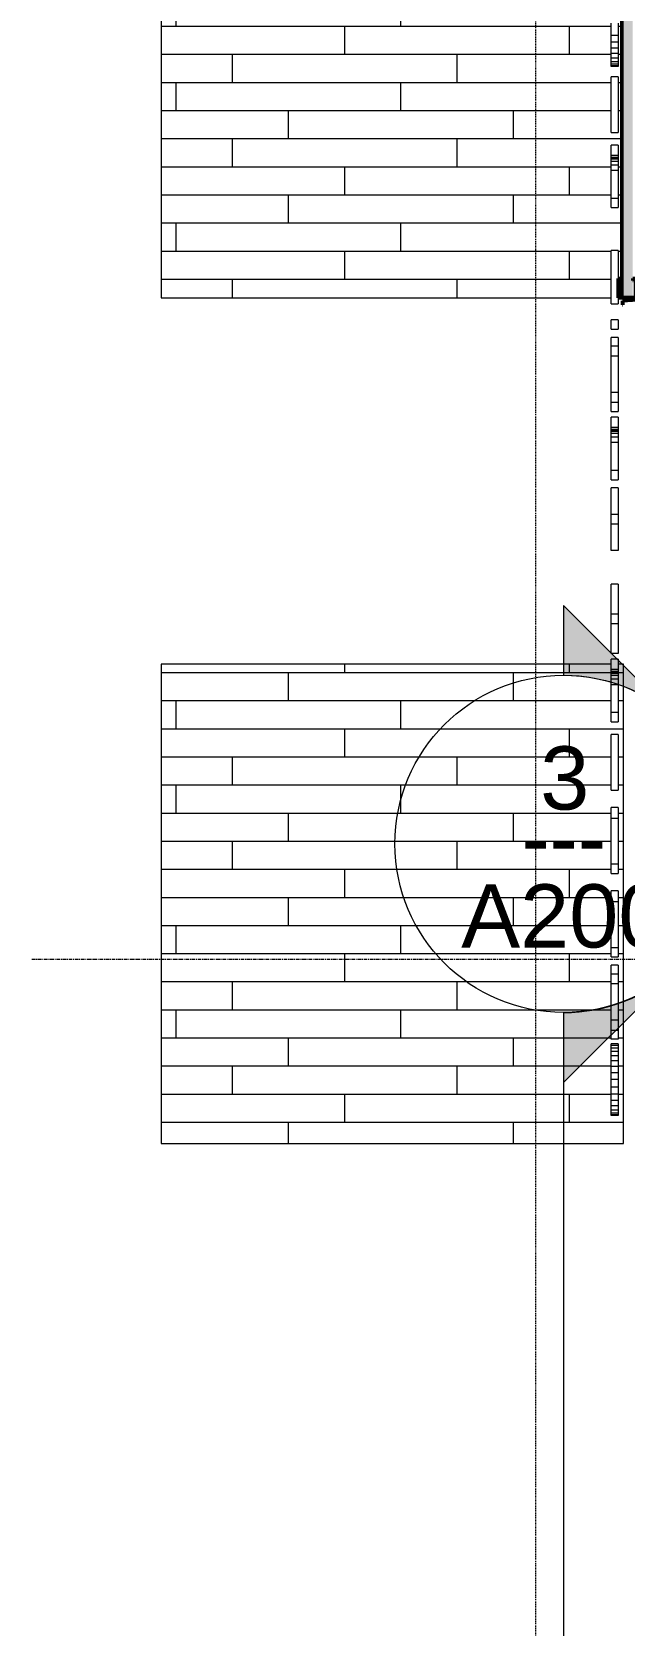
# Model space of a CAD drawing. Header units: inches. Extents: x -4168 to 1483, y -300 to 637.
# Drawn here: x -1138.5 to -1054.1, y 41.2 to 268 of the extents above; entities that cross this region are included whole.
import ezdxf

# ---------------------------------------------------------------- set-up
doc = ezdxf.new("R2010")
doc.units = ezdxf.units.IN
doc.header["$MEASUREMENT"] = 0
doc.linetypes.add('Dash Dot 3_16_', pattern=[0.3125, 0.1875, -0.0625, 0, -0.0625])
doc.linetypes.add('Grid Line 1_2_', pattern=[0.875, 0.5, -0.125, 0.125, -0.125])
for name, color, linetype, lineweight in [('A-ANNO-SYMB-1', 150, 'Dash Dot 3_16_', 9), ('A-FLOR-LEVL-1', 51, 'Grid Line 1_2_', 9), ('A-GENM-1', 55, 'Continuous', 9), ('A-GLAZ-CWMG-3', 55, 'Continuous', 9), ('A-GLAZ-CWMG-4', 7, 'Continuous', 9), ('A-GLAZ-CWMG-5', 51, 'Continuous', 50), ('A-WALL-1', 252, 'Continuous', 13), ('A-WALL-10', 253, 'Continuous', 9), ('A-WALL-3', 135, 'Continuous', 13), ('A-WALL-9', 113, 'Continuous', 50), ('A-WALL-PATT-3', 55, 'Continuous', 9), ('G-ANNO-SYMB-1', 111, 'Continuous', 9)]:
    doc.layers.add(name, color=color, linetype=linetype, lineweight=lineweight)
doc.styles.add('Arial', font='arial.ttf', dxfattribs={"height": 9})
doc.styles.add('Century Gothic', font='ufonts.com_century-gothic.ttf', dxfattribs={"height": 9})

# ---------------------------------------------------------------- blocks, each defined once
blk = doc.blocks.new('Basic Wall _ EXT - FIBER CEMENT - LARGE - ___-2505162-BUILDING SECTION - EAST_WEST AT RAMP - LOOKING SOUTH')
at = {"layer": 'A-WALL-1'}
h = blk.add_hatch(color=256, dxfattribs=at)
h.paths.add_polyline_path([(-12118.88, 229.15), (-12118.88, 229.7), (-12118.91, 229.69), (-12118.91, 229.15)], flags=0)
h.paths.add_polyline_path([(-12116.84, 229.88), (-12116.87, 229.9), (-12116.86, 229.88)], flags=0)
h.paths.add_polyline_path([(-12116.87, 230.12), (-12116.84, 230.12), (-12116.87, 230.19)], flags=0)
at = {"layer": 'A-WALL-3'}
blk.add_line((-12116.84, 229.88), (-12116.84, 230.12), dxfattribs=at)
at = {"layer": 'A-WALL-9'}
for p, q in [((-12116.84, 232.37), (-12116.87, 232.37)), ((-12116.87, 232.37), (-12116.87, 229.9)), ((-12116.84, 230.12), (-12116.84, 232.37)), ((-12116.87, 229.9), (-12118.91, 229.73)), ((-12118.91, 229.73), (-12118.91, 229.15)), ((-12118.91, 229.15), (-12118.88, 229.15)), ((-12118.88, 229.7), (-12116.84, 229.88)), ((-12118.88, 229.15), (-12118.88, 229.7))]:
    blk.add_line(p, q, dxfattribs=at)
blk = doc.blocks.new('Rectangular Mullion - Profile_Polycarbonate_Lower-1991639-BUILDING SECTION - EAST_WEST AT RAMP - LOOKING SOUTH')
at = {"layer": 'A-GLAZ-CWMG-4'}
blk.add_hatch(color=256, dxfattribs=at).paths.add_polyline_path([(-12117.45, 230.12), (-12117.03, 230.12), (-12117.03, 232.87), (-12117.45, 232.87), (-12117.45, 232.62), (-12117.39, 232.62), (-12117.39, 232.81), (-12117.09, 232.81), (-12117.09, 230.19), (-12119.46, 230.19), (-12119.46, 232.81), (-12119.09, 232.81), (-12119.09, 232.62), (-12119.03, 232.62), (-12119.03, 232.87), (-12119.53, 232.87), (-12119.53, 230.12), (-12117.48, 230.12)], flags=0)
at = {"layer": 'A-GLAZ-CWMG-5'}
for p, q in [((-12119.03, 232.87), (-12119.53, 232.87)), ((-12119.53, 232.87), (-12119.53, 230.12)), ((-12119.46, 230.19), (-12119.46, 232.81)), ((-12119.46, 232.81), (-12119.09, 232.81)), ((-12119.09, 232.81), (-12119.09, 232.62)), ((-12119.09, 232.62), (-12119.03, 232.62)), ((-12119.03, 232.62), (-12119.03, 232.87)), ((-12117.03, 232.87), (-12117.45, 232.87)), ((-12117.45, 232.87), (-12117.45, 232.62)), ((-12117.45, 232.62), (-12117.39, 232.62)), ((-12117.39, 232.62), (-12117.39, 232.81)), ((-12117.39, 232.81), (-12117.09, 232.81)), ((-12117.09, 232.81), (-12117.09, 230.19)), ((-12117.03, 230.12), (-12117.03, 232.87)), ((-12119.53, 230.12), (-12117.03, 230.12)), ((-12117.09, 230.19), (-12119.46, 230.19))]:
    blk.add_line(p, q, dxfattribs=at)
blk = doc.blocks.new('Section - Section Head - Filled-22785-BUILDING SECTION - EAST_WEST AT RAMP - LOOKING SOUTH')
at = {"layer": 'G-ANNO-SYMB-1'}
h = blk.add_hatch(color=256, dxfattribs=at)
edge = h.paths.add_edge_path(flags=0)
edge.add_line((-10162.08, -248), (-10178.19, -231.9))
edge.add_line((-10178.19, -231.9), (-10178.19, -241.81))
edge.add_arc((-10178.19, -265.84), 24.03, 47.9216, 90, ccw=False)
h = blk.add_hatch(color=256, dxfattribs=at)
edge = h.paths.add_edge_path(flags=0)
edge.add_arc((-10178.19, -265.84), 24, 0, 45, ccw=False)
edge.add_line((-10154.19, -265.84), (-10144.25, -265.84))
edge.add_line((-10144.25, -265.84), (-10161.22, -248.87))
h = blk.add_hatch(color=256, dxfattribs=at)
edge = h.paths.add_edge_path(flags=0)
edge.add_line((-10161.22, -282.81), (-10144.25, -265.84))
edge.add_line((-10144.25, -265.84), (-10154.19, -265.84))
edge.add_arc((-10178.19, -265.84), 24, 315, 360, ccw=False)
h = blk.add_hatch(color=256, dxfattribs=at)
edge = h.paths.add_edge_path(flags=0)
edge.add_arc((-10178.19, -265.84), 24.03, 270, 312.0784, ccw=False)
edge.add_line((-10178.19, -289.87), (-10178.19, -299.78))
edge.add_line((-10178.19, -299.78), (-10162.08, -283.68))
for p, q in [((-10178.19, -241.81), (-10178.19, -231.9)), ((-10178.19, -231.9), (-10162.08, -248)), ((-10161.22, -248.87), (-10144.25, -265.84)), ((-10144.25, -265.84), (-10161.22, -282.81)), ((-10154.19, -265.84), (-10144.25, -265.84)), ((-10144.25, -265.84), (-10154.19, -265.84)), ((-10162.08, -283.68), (-10178.19, -299.78)), ((-10178.19, -299.78), (-10178.19, -289.87))]:
    blk.add_line(p, q, dxfattribs=at)
for centre, radius, start, end in [((-10178.19, -265.87), 24, 90, 270), ((-10178.19, -265.84), 24.03, 47.9216, 90), ((-10178.19, -265.87), 24, 270, 90), ((-10178.19, -265.84), 24, 360, 45), ((-10178.19, -265.84), 24, 315, 360), ((-10178.19, -265.84), 24.03, 270, 312.0784)]:
    blk.add_arc(centre, radius, start, end, dxfattribs=at)

msp = doc.modelspace()

# ---------------------------------------------------------------- hatches: boundary and pattern name
at = {"layer": 'A-WALL-10'}
msp.add_hatch(color=256, dxfattribs=at).paths.add_polyline_path([(-1053.752, 230.1875), (-1052.8853, 230.1875), (-1052.9177, 350.0625), (-1054.4601, 350.0625), (-1054.4601, 230.1875), (-1053.758, 230.1875)], flags=0)
at = {"layer": 'A-WALL-PATT-3'}
h = msp.add_hatch(dxfattribs=at)
h.set_pattern_fill('FP_32', color=256, style=0, pattern_type=2)
h.set_pattern_definition([(0, (-1117.897, 268.8), (0, 4), []), (90, (-1117.897, 268.8), (-8, 8), [4, -28]), (90, (-1101.897, 272.8), (-8, 8), [4, -28])])
h.paths.add_polyline_path([(-1055.9601, 230.125), (-1055.9601, 236.8802), (-1054.9601, 236.8802), (-1054.9601, 232.875), (-1054.4601, 232.875), (-1054.4601, 310), (-1054.9601, 310), (-1054.9601, 309.7426), (-1055.9601, 309.7426), (-1055.9601, 310), (-1120.0226, 310), (-1120.0226, 230.125), (-1057.8468, 230.125)], flags=0)
h.paths.add_polyline_path([(-1054.4601, 230.1875), (-1054.4601, 232.625), (-1054.5226, 232.625), (-1054.5226, 232.8125), (-1054.8976, 232.8125), (-1054.8976, 230.1875)], flags=0)
h.paths.add_polyline_path([(-1055.9601, 242.9796), (-1055.9601, 251.8813), (-1054.9601, 251.8813), (-1054.9601, 242.9796)], flags=0)
h.paths.add_polyline_path([(-1055.9601, 253.6946), (-1055.9601, 261.6073), (-1054.9601, 261.6073), (-1054.9601, 253.6946)], flags=0)
h.paths.add_polyline_path([(-1055.9601, 263.0909), (-1055.9601, 271.663), (-1054.9601, 271.663), (-1054.9601, 263.0909)], flags=0)
h.paths.add_polyline_path([(-1055.9601, 273.6411), (-1055.9601, 274.9599), (-1054.9601, 274.9599), (-1054.9601, 273.6411)], flags=0)
h.paths.add_polyline_path([(-1054.9601, 277.2678), (-1055.9601, 277.2678), (-1055.9601, 286.8289), (-1054.9601, 286.8289), (-1054.9601, 278.5865)], flags=0)
h.paths.add_polyline_path([(-1054.9601, 288.6422), (-1055.9601, 288.6422), (-1055.9601, 296.5549), (-1054.9601, 296.5549), (-1054.9601, 289.961)], flags=0)
h.paths.add_polyline_path([(-1054.9601, 298.3682), (-1055.9601, 298.3682), (-1055.9601, 307.7645), (-1054.9601, 307.7645), (-1054.9601, 299.687)], flags=0)
h = msp.add_hatch(dxfattribs=at)
h.set_pattern_fill('FP_27', color=256, style=0, pattern_type=2)
h.set_pattern_definition([(0, (-1117.897, 136.8), (0, 4), []), (90, (-1117.897, 136.8), (-8, 8), [4, -28]), (90, (-1101.897, 140.8), (-8, 8), [4, -28])])
h.paths.add_polyline_path([(-1057.8468, 109.75), (-1054.2101, 109.75), (-1054.2101, 178), (-1054.9601, 178), (-1054.9601, 169.7875), (-1055.9601, 169.7875), (-1055.9601, 178), (-1120.0226, 178), (-1120.0226, 109.75)], flags=0)
h.paths.add_polyline_path([(-1054.9601, 113.7395), (-1055.9601, 113.7395), (-1055.9601, 123.96), (-1054.9601, 123.96), (-1054.9601, 113.8273)], flags=0)
h.paths.add_polyline_path([(-1055.9601, 124.6194), (-1055.9601, 135.1696), (-1054.9601, 135.1696), (-1054.9601, 124.6194)], flags=0)
h.paths.add_polyline_path([(-1055.9601, 136.3235), (-1055.9601, 145.7198), (-1054.9601, 145.7198), (-1054.9601, 136.3235)], flags=0)
h.paths.add_polyline_path([(-1054.9601, 148.1925), (-1055.9601, 148.1925), (-1055.9601, 157.5888), (-1054.9601, 157.5888), (-1054.9601, 148.7945)], flags=0)
h.paths.add_polyline_path([(-1055.9601, 160.0615), (-1055.9601, 167.9741), (-1054.9601, 167.9741), (-1054.9601, 160.0615)], flags=0)

# ---------------------------------------------------------------- linework, layer by layer
at = {"layer": 'A-ANNO-SYMB-1'}
msp.add_line((-1066.7165, 433.0263), (-1066.7165, -139.1096), dxfattribs=at)
at = {"layer": 'A-FLOR-LEVL-1'}
msp.add_line((-1138.4549, 136), (1405.5613, 136), dxfattribs=at)
at = {"layer": 'A-GENM-1'}
for p, q in [((-1055.9601, 267.4877), (-1055.9601, 269.225)), ((-1054.9601, 269.225), (-1054.9601, 267.4877)), ((-1055.9601, 266.5236), (-1055.9601, 267.4877)), ((-1054.9601, 267.4877), (-1055.9601, 267.4877)), ((-1055.9601, 265.6663), (-1055.9601, 266.5236)), ((-1054.9601, 266.5236), (-1055.9601, 266.5236)), ((-1055.9601, 264.9157), (-1055.9601, 265.6663)), ((-1054.9601, 265.6663), (-1055.9601, 265.6663)), ((-1054.9601, 267.4877), (-1054.9601, 266.5236)), ((-1054.9601, 266.5236), (-1054.9601, 265.6663)), ((-1054.9601, 265.6663), (-1054.9601, 264.9157)), ((-1055.9601, 264.2719), (-1055.9601, 264.9157)), ((-1054.9601, 264.9157), (-1055.9601, 264.9157)), ((-1055.9601, 263.7552), (-1055.9601, 264.2719)), ((-1054.9601, 264.2719), (-1055.9601, 264.2719)), ((-1055.9601, 263.3862), (-1055.9601, 263.7552)), ((-1054.9601, 263.7552), (-1055.9601, 263.7552)), ((-1055.9601, 263.1647), (-1055.9601, 263.3862)), ((-1054.9601, 263.3862), (-1055.9601, 263.3862)), ((-1055.9601, 263.0909), (-1055.9601, 263.1647)), ((-1054.9601, 263.1647), (-1055.9601, 263.1647)), ((-1054.9601, 263.0909), (-1055.9601, 263.0909)), ((-1054.9601, 264.9157), (-1054.9601, 264.2719)), ((-1054.9601, 264.2719), (-1054.9601, 263.7552)), ((-1054.9601, 263.7552), (-1054.9601, 263.3862)), ((-1054.9601, 263.3862), (-1054.9601, 263.1647)), ((-1054.9601, 263.1647), (-1054.9601, 263.0909)), ((-1055.9601, 253.6946), (-1055.9601, 261.6073)), ((-1054.9601, 261.6073), (-1055.9601, 261.6073)), ((-1054.9601, 261.6073), (-1054.9601, 253.6946)), ((-1055.9601, 253.6946), (-1054.9601, 253.6946)), ((-1055.9601, 250.4106), (-1055.9601, 251.8813)), ((-1054.9601, 251.8813), (-1055.9601, 251.8813)), ((-1054.9601, 251.8813), (-1054.9601, 250.4106)), ((-1055.9601, 250.1221), (-1055.9601, 250.4106)), ((-1054.9601, 250.4106), (-1055.9601, 250.4106)), ((-1055.9601, 250.0268), (-1055.9601, 250.1221)), ((-1054.9601, 250.1221), (-1055.9601, 250.1221)), ((-1055.9601, 249.8684), (-1055.9601, 250.0268)), ((-1054.9601, 250.0268), (-1055.9601, 250.0268)), ((-1055.9601, 249.558), (-1055.9601, 249.8684)), ((-1054.9601, 249.8684), (-1055.9601, 249.8684)), ((-1055.9601, 249.0429), (-1055.9601, 249.558)), ((-1054.9601, 249.558), (-1055.9601, 249.558)), ((-1054.9601, 250.4106), (-1054.9601, 250.1221)), ((-1054.9601, 250.1221), (-1054.9601, 250.0268)), ((-1054.9601, 250.0268), (-1054.9601, 249.8684)), ((-1054.9601, 249.8684), (-1054.9601, 249.558)), ((-1054.9601, 249.558), (-1054.9601, 249.0429)), ((-1055.9601, 248.2701), (-1055.9601, 249.0429)), ((-1054.9601, 249.0429), (-1055.9601, 249.0429)), ((-1055.9601, 244.2983), (-1055.9601, 248.2701)), ((-1054.9601, 248.2701), (-1055.9601, 248.2701)), ((-1054.9601, 249.0429), (-1054.9601, 248.2701)), ((-1054.9601, 248.2701), (-1054.9601, 244.2983)), ((-1055.9601, 242.9796), (-1055.9601, 244.2983)), ((-1054.9601, 244.2983), (-1055.9601, 244.2983)), ((-1055.9601, 242.9796), (-1054.9601, 242.9796)), ((-1054.9601, 244.2983), (-1054.9601, 242.9796)), ((-1055.9601, 229.2973), (-1055.9601, 236.8802)), ((-1054.9601, 236.8802), (-1055.9601, 236.8802)), ((-1054.9601, 236.8802), (-1054.9601, 232.875)), ((-1055.9601, 229.2973), (-1054.9601, 229.2973)), ((-1054.9601, 230.125), (-1054.9601, 229.2973)), ((-1055.9601, 225.6706), (-1055.9601, 226.9894)), ((-1054.9601, 226.9894), (-1055.9601, 226.9894)), ((-1054.9601, 226.9894), (-1054.9601, 225.6706)), ((-1055.9601, 225.6706), (-1054.9601, 225.6706)), ((-1055.9601, 223.2494), (-1055.9601, 224.5167)), ((-1054.9601, 224.5167), (-1055.9601, 224.5167)), ((-1055.9601, 221.8611), (-1055.9601, 223.2494)), ((-1054.9601, 223.2494), (-1055.9601, 223.2494)), ((-1054.9601, 224.5167), (-1054.9601, 223.2494)), ((-1054.9601, 223.2494), (-1054.9601, 221.8611)), ((-1055.9601, 216.653), (-1055.9601, 221.8611)), ((-1054.9601, 221.8611), (-1055.9601, 221.8611)), ((-1054.9601, 221.8611), (-1054.9601, 216.653)), ((-1055.9601, 215.2518), (-1055.9601, 216.653)), ((-1054.9601, 216.653), (-1055.9601, 216.653)), ((-1054.9601, 216.653), (-1054.9601, 215.2518)), ((-1055.9601, 213.9665), (-1055.9601, 215.2518)), ((-1054.9601, 215.2518), (-1055.9601, 215.2518)), ((-1055.9601, 213.9665), (-1054.9601, 213.9665)), ((-1054.9601, 215.2518), (-1054.9601, 213.9665)), ((-1055.9601, 211.6715), (-1055.9601, 213.1422)), ((-1054.9601, 213.1422), (-1055.9601, 213.1422)), ((-1055.9601, 211.383), (-1055.9601, 211.6715)), ((-1054.9601, 211.6715), (-1055.9601, 211.6715)), ((-1055.9601, 211.2877), (-1055.9601, 211.383)), ((-1054.9601, 211.383), (-1055.9601, 211.383)), ((-1055.9601, 211.1293), (-1055.9601, 211.2877)), ((-1054.9601, 211.2877), (-1055.9601, 211.2877)), ((-1055.9601, 210.8189), (-1055.9601, 211.1293)), ((-1054.9601, 211.1293), (-1055.9601, 211.1293)), ((-1054.9601, 213.1422), (-1054.9601, 211.6715)), ((-1054.9601, 211.6715), (-1054.9601, 211.383)), ((-1054.9601, 211.383), (-1054.9601, 211.2877)), ((-1054.9601, 211.2877), (-1054.9601, 211.1293)), ((-1054.9601, 211.1293), (-1054.9601, 210.8189)), ((-1055.9601, 210.3038), (-1055.9601, 210.8189)), ((-1054.9601, 210.8189), (-1055.9601, 210.8189)), ((-1055.9601, 209.5311), (-1055.9601, 210.3038)), ((-1054.9601, 210.3038), (-1055.9601, 210.3038)), ((-1055.9601, 205.5593), (-1055.9601, 209.5311)), ((-1054.9601, 209.5311), (-1055.9601, 209.5311)), ((-1054.9601, 210.8189), (-1054.9601, 210.3038)), ((-1054.9601, 210.3038), (-1054.9601, 209.5311)), ((-1054.9601, 209.5311), (-1054.9601, 205.5593)), ((-1055.9601, 204.2405), (-1055.9601, 205.5593)), ((-1054.9601, 205.5593), (-1055.9601, 205.5593)), ((-1055.9601, 204.2405), (-1054.9601, 204.2405)), ((-1054.9601, 205.5593), (-1054.9601, 204.2405)), ((-1055.9601, 199.2951), (-1055.9601, 203.0866)), ((-1054.9601, 203.0866), (-1055.9601, 203.0866)), ((-1054.9601, 203.0866), (-1054.9601, 199.2951)), ((-1055.9601, 197.9763), (-1055.9601, 199.2951)), ((-1054.9601, 199.2951), (-1055.9601, 199.2951)), ((-1055.9601, 194.1848), (-1055.9601, 197.9763)), ((-1055.9601, 197.9763), (-1054.9601, 197.9763)), ((-1054.9601, 199.2951), (-1054.9601, 197.9763)), ((-1054.9601, 197.9763), (-1054.9601, 194.1848)), ((-1054.9601, 194.1848), (-1055.9601, 194.1848)), ((-1055.9601, 185.1182), (-1055.9601, 189.4043)), ((-1054.9601, 189.4043), (-1055.9601, 189.4043)), ((-1054.9601, 189.4043), (-1054.9601, 185.1182)), ((-1055.9601, 183.7995), (-1055.9601, 185.1182)), ((-1054.9601, 185.1182), (-1055.9601, 185.1182)), ((-1055.9601, 179.5134), (-1055.9601, 183.7995)), ((-1055.9601, 183.7995), (-1054.9601, 183.7995)), ((-1054.9601, 185.1182), (-1054.9601, 183.7995)), ((-1054.9601, 183.7995), (-1054.9601, 179.5134)), ((-1054.9601, 179.5134), (-1055.9601, 179.5134)), ((-1055.9601, 177.2185), (-1055.9601, 178.6892)), ((-1054.9601, 178.6892), (-1055.9601, 178.6892)), ((-1055.9601, 176.93), (-1055.9601, 177.2185)), ((-1054.9601, 177.2185), (-1055.9601, 177.2185)), ((-1055.9601, 176.8347), (-1055.9601, 176.93)), ((-1054.9601, 176.93), (-1055.9601, 176.93)), ((-1054.9601, 178.6892), (-1054.9601, 177.2185)), ((-1054.9601, 177.2185), (-1054.9601, 176.93)), ((-1054.9601, 176.93), (-1054.9601, 176.8347)), ((-1055.9601, 176.6763), (-1055.9601, 176.8347)), ((-1054.9601, 176.8347), (-1055.9601, 176.8347)), ((-1055.9601, 176.3659), (-1055.9601, 176.6763)), ((-1054.9601, 176.6763), (-1055.9601, 176.6763)), ((-1055.9601, 175.8507), (-1055.9601, 176.3659)), ((-1054.9601, 176.3659), (-1055.9601, 176.3659)), ((-1055.9601, 175.078), (-1055.9601, 175.8507)), ((-1054.9601, 175.8507), (-1055.9601, 175.8507)), ((-1055.9601, 171.1062), (-1055.9601, 175.078)), ((-1054.9601, 175.078), (-1055.9601, 175.078)), ((-1054.9601, 176.8347), (-1054.9601, 176.6763)), ((-1054.9601, 176.6763), (-1054.9601, 176.3659)), ((-1054.9601, 176.3659), (-1054.9601, 175.8507)), ((-1054.9601, 175.8507), (-1054.9601, 175.078)), ((-1054.9601, 175.078), (-1054.9601, 171.1062)), ((-1055.9601, 169.7875), (-1055.9601, 171.1062)), ((-1054.9601, 171.1062), (-1055.9601, 171.1062)), ((-1054.9601, 171.1062), (-1054.9601, 169.7875)), ((-1055.9601, 169.7875), (-1054.9601, 169.7875)), ((-1055.9601, 160.0615), (-1055.9601, 167.9741)), ((-1054.9601, 167.9741), (-1055.9601, 167.9741)), ((-1054.9601, 167.9741), (-1054.9601, 160.0615)), ((-1055.9601, 160.0615), (-1054.9601, 160.0615)), ((-1055.9601, 156.0408), (-1055.9601, 157.5888)), ((-1054.9601, 157.5888), (-1055.9601, 157.5888)), ((-1054.9601, 157.5888), (-1054.9601, 156.0408)), ((-1055.9601, 149.5113), (-1055.9601, 156.0408)), ((-1054.9601, 156.0408), (-1055.9601, 156.0408)), ((-1054.9601, 156.0408), (-1054.9601, 149.5113)), ((-1055.9601, 148.1925), (-1055.9601, 149.5113)), ((-1054.9601, 149.5113), (-1055.9601, 149.5113)), ((-1055.9601, 148.1925), (-1054.9601, 148.1925)), ((-1054.9601, 149.5113), (-1054.9601, 148.1925)), ((-1055.9601, 144.1718), (-1055.9601, 145.7198)), ((-1054.9601, 145.7198), (-1055.9601, 145.7198)), ((-1054.9601, 145.7198), (-1054.9601, 144.1718)), ((-1055.9601, 137.6423), (-1055.9601, 144.1718)), ((-1054.9601, 144.1718), (-1055.9601, 144.1718)), ((-1054.9601, 144.1718), (-1054.9601, 137.6423)), ((-1055.9601, 136.3235), (-1055.9601, 137.6423)), ((-1054.9601, 137.6423), (-1055.9601, 137.6423)), ((-1055.9601, 136.3235), (-1054.9601, 136.3235)), ((-1054.9601, 137.6423), (-1054.9601, 136.3235)), ((-1055.9601, 133.9023), (-1055.9601, 135.1696)), ((-1054.9601, 135.1696), (-1055.9601, 135.1696)), ((-1055.9601, 132.514), (-1055.9601, 133.9023)), ((-1055.9601, 133.9023), (-1054.9601, 133.9023)), ((-1054.9601, 135.1696), (-1054.9601, 133.9023)), ((-1054.9601, 133.9023), (-1054.9601, 132.514)), ((-1055.9601, 127.3059), (-1055.9601, 132.514)), ((-1054.9601, 132.514), (-1055.9601, 132.514)), ((-1054.9601, 132.514), (-1054.9601, 127.3059)), ((-1055.9601, 125.9047), (-1055.9601, 127.3059)), ((-1054.9601, 127.3059), (-1055.9601, 127.3059)), ((-1054.9601, 127.3059), (-1054.9601, 125.9047)), ((-1055.9601, 124.6194), (-1055.9601, 125.9047)), ((-1055.9601, 125.9047), (-1054.9601, 125.9047)), ((-1054.9601, 125.9047), (-1054.9601, 124.6194)), ((-1054.9601, 124.6194), (-1055.9601, 124.6194)), ((-1055.9601, 123.7193), (-1055.9601, 123.96)), ((-1054.9601, 123.96), (-1055.9601, 123.96)), ((-1055.9601, 123.3527), (-1055.9601, 123.7193)), ((-1054.9601, 123.7193), (-1055.9601, 123.7193)), ((-1055.9601, 122.8603), (-1055.9601, 123.3527)), ((-1054.9601, 123.3527), (-1055.9601, 123.3527)), ((-1055.9601, 122.242), (-1055.9601, 122.8603)), ((-1054.9601, 122.8603), (-1055.9601, 122.8603)), ((-1054.9601, 123.96), (-1054.9601, 123.7193)), ((-1054.9601, 123.7193), (-1054.9601, 123.3527)), ((-1054.9601, 123.3527), (-1054.9601, 122.8603)), ((-1054.9601, 122.8603), (-1054.9601, 122.242)), ((-1055.9601, 121.5217), (-1055.9601, 122.242)), ((-1054.9601, 122.242), (-1055.9601, 122.242)), ((-1055.9601, 120.7236), (-1055.9601, 121.5217)), ((-1054.9601, 121.5217), (-1055.9601, 121.5217)), ((-1055.9601, 119.8475), (-1055.9601, 120.7236)), ((-1054.9601, 120.7236), (-1055.9601, 120.7236)), ((-1054.9601, 122.242), (-1054.9601, 121.5217)), ((-1054.9601, 121.5217), (-1054.9601, 120.7236)), ((-1054.9601, 120.7236), (-1054.9601, 119.8475)), ((-1055.9601, 118.8935), (-1055.9601, 119.8475)), ((-1054.9601, 119.8475), (-1055.9601, 119.8475)), ((-1055.9601, 117.7802), (-1055.9601, 118.8935)), ((-1054.9601, 118.8935), (-1055.9601, 118.8935)), ((-1054.9601, 119.8475), (-1054.9601, 118.8935)), ((-1054.9601, 118.8935), (-1054.9601, 117.7802)), ((-1055.9601, 116.7843), (-1055.9601, 117.7802)), ((-1054.9601, 117.7802), (-1055.9601, 117.7802)), ((-1055.9601, 115.9057), (-1055.9601, 116.7843)), ((-1054.9601, 116.7843), (-1055.9601, 116.7843)), ((-1055.9601, 115.1445), (-1055.9601, 115.9057)), ((-1054.9601, 115.9057), (-1055.9601, 115.9057)), ((-1054.9601, 117.7802), (-1054.9601, 116.7843)), ((-1054.9601, 116.7843), (-1054.9601, 115.9057)), ((-1054.9601, 115.9057), (-1054.9601, 115.1445)), ((-1055.9601, 114.5298), (-1055.9601, 115.1445)), ((-1054.9601, 115.1445), (-1055.9601, 115.1445)), ((-1055.9601, 114.0907), (-1055.9601, 114.5298)), ((-1054.9601, 114.5298), (-1055.9601, 114.5298)), ((-1055.9601, 113.8273), (-1055.9601, 114.0907)), ((-1054.9601, 114.0907), (-1055.9601, 114.0907)), ((-1055.9601, 113.7395), (-1055.9601, 113.8273)), ((-1054.9601, 113.8273), (-1055.9601, 113.8273)), ((-1054.9601, 113.7395), (-1055.9601, 113.7395)), ((-1054.9601, 115.1445), (-1054.9601, 114.5298)), ((-1054.9601, 114.5298), (-1054.9601, 114.0907)), ((-1054.9601, 114.0907), (-1054.9601, 113.8273)), ((-1054.9601, 113.8273), (-1054.9601, 113.7395))]:
    msp.add_line(p, q, dxfattribs=at)
at = {"layer": 'A-WALL-3'}
for p, q in [((-1120.0226, 310), (-1120.0226, 230.125)), ((-1120.0226, 230.125), (-1055.9601, 230.125)), ((-1055.9601, 178), (-1120.0226, 178)), ((-1120.0226, 178), (-1120.0226, 109.75)), ((-1054.2101, 178), (-1054.9601, 178)), ((-1054.2101, 109.75), (-1054.2101, 178)), ((-1120.0226, 109.75), (-1054.2101, 109.75))]:
    msp.add_line(p, q, dxfattribs=at)
at = {"layer": 'A-WALL-9'}
for p, q in [((-1054.4601, 350.0625), (-1054.4601, 230.1875)), ((-1054.4601, 230.1875), (-1052.8853, 230.1875))]:
    msp.add_line(p, q, dxfattribs=at)
at = {"layer": 'G-ANNO-SYMB-1'}
msp.add_line((-1062.7467, 128.3873), (-1062.7467, -195.1015), dxfattribs=at)

# ---------------------------------------------------------------- block references
at = {"layer": 'A-GLAZ-CWMG-3'}
msp.add_blockref('Rectangular Mullion - Profile_Polycarbonate_Lower-1991639-BUILDING SECTION - EAST_WEST AT RAMP - LOOKING SOUTH', (11064.5668, 0), dxfattribs=at)
at = {"layer": 'A-WALL-3'}
msp.add_blockref('Basic Wall _ EXT - FIBER CEMENT - LARGE - ___-2505162-BUILDING SECTION - EAST_WEST AT RAMP - LOOKING SOUTH', (11064.5668, 0), dxfattribs=at)
at = {"layer": 'G-ANNO-SYMB-1', "extrusion": (0, 0, -1), "rotation": 180}
msp.add_blockref('Section - Section Head - Filled-22785-BUILDING SECTION - EAST_WEST AT RAMP - LOOKING SOUTH', (-9115.4427, -113.4514), dxfattribs=at)

# ---------------------------------------------------------------- texts
at = {"layer": 'G-ANNO-SYMB-1', "char_height": 9, "attachment_point": 1}
for s, insert, width, style in [('3', (-1066.0677, 166.2959), 8.484, 'Arial'), ('---', (-1068.719, 157.7892), 15.453, 'Century Gothic'), ('A200', (-1077.3118, 146.6597), 35.754, 'Arial')]:
    msp.add_mtext(s, dxfattribs=dict(at, insert=insert, width=width, style=style))

doc.saveas('drawing.dxf')
